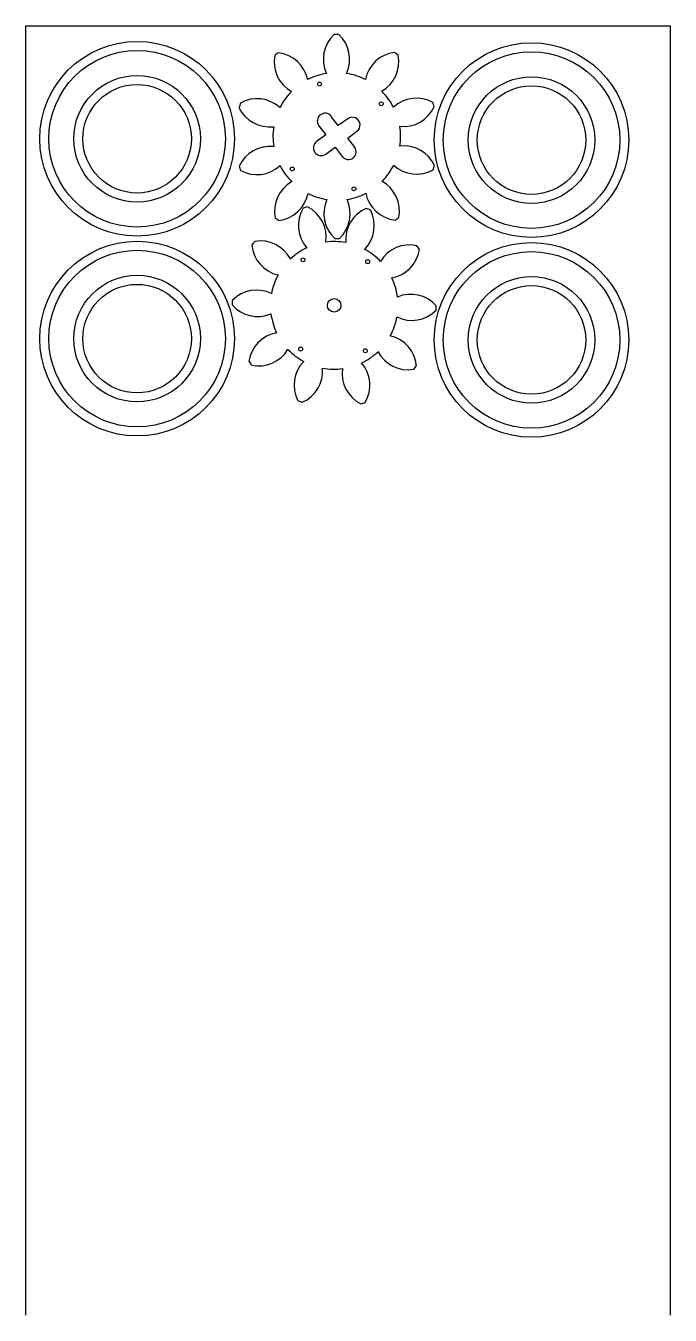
# Model space of a CAD drawing. Header units: millimetres. Extents: x -2919 to -2419, y 371 to 1371.
import ezdxf

# ---------------------------------------------------------------- set-up
doc = ezdxf.new("R2010")
doc.units = ezdxf.units.MM
doc.header["$MEASUREMENT"] = 0
for name, color, linetype, true_color in [('DEFAULT', 178, 'Continuous', 0x000000), ('GEARS', 15, 'Continuous', 0x994c4c), ('Predefinito', 178, 'Continuous', 0x000000)]:
    doc.layers.add(name, color=color, linetype=linetype, true_color=true_color)

msp = doc.modelspace()

# ---------------------------------------------------------------- linework, layer by layer
at = {"color": 7, "linetype": 'Continuous', "true_color": 0xffffff}
for centre, radius, start, end in [((-2661.6, 1345), 26.4, 133.1391, 204.7486), ((-2677.6, 1285.1), 79.1, 88.9204, 91.4575), ((-2694, 1344.9), 26.4, 335.6293, 47.2388), ((-2677.6, 1285.1), 79.1, 124.9204, 127.4575), ((-2726, 1323.8), 26.4, 11.6293, 83.2388), ((-2629.5, 1324.1), 26.4, 97.1391, 168.7486), ((-2677.6, 1285.1), 79.1, 52.9204, 55.4575), ((-2699.8, 1343), 26.4, 169.1391, 240.7486), ((-2655.8, 1343.1), 26.4, 299.6293, 11.2388), ((-2677.6, 1285.1), 49.5, 99.2284, 117.1495), ((-2677.6, 1285.1), 49.5, 63.2284, 81.1495), ((-2677.6, 1285.1), 49.5, 27.2284, 45.1495), ((-2677.6, 1285.1), 79.1, 160.9204, 163.4575), ((-2739.5, 1288), 26.4, 47.6293, 119.2388), ((-2677.6, 1285.1), 49.5, 135.2284, 153.1495), ((-2615.7, 1288.4), 26.4, 61.1391, 132.7486), ((-2677.6, 1285.1), 79.1, 16.9204, 19.4575), ((-2729.6, 1318.9), 26.4, 205.1391, 276.7486), ((-2625.9, 1319.2), 26.4, 263.6293, 335.2388), ((-2677.6, 1285.1), 49.5, 171.2284, 189.1495), ((-2677.6, 1285.1), 49.5, 351.2284, 9.1495), ((-2729.4, 1251), 26.4, 83.6293, 155.2388), ((-2625.6, 1251.4), 26.4, 25.1391, 96.7486), ((-2677.6, 1285.1), 79.1, 196.9204, 199.4575), ((-2739.5, 1281.9), 26.4, 241.1391, 312.7486), ((-2677.6, 1285.1), 49.5, 207.2284, 225.1495), ((-2677.6, 1285.1), 49.5, 315.2284, 333.1495), ((-2615.7, 1282.3), 26.4, 227.6293, 299.2388), ((-2677.6, 1285.1), 79.1, 340.9204, 343.4575), ((-2699.5, 1227.1), 26.4, 119.6293, 191.2388), ((-2655.4, 1227.3), 26.4, 349.1391, 60.7486), ((-2725.8, 1246.1), 26.4, 277.1391, 348.7486), ((-2677.6, 1285.1), 49.5, 243.2284, 261.1495), ((-2677.6, 1285.1), 49.5, 279.2284, 297.1495), ((-2629.2, 1246.4), 26.4, 191.6293, 263.2388), ((-2679.6, 1154.1), 79.1, 105.227, 107.7642), ((-2712.1, 1206.9), 26.4, 351.936, 63.5454), ((-2661.2, 1225.4), 26.4, 155.6293, 227.2388), ((-2693.6, 1225.3), 26.4, 313.1391, 24.7486), ((-2677.6, 1285.1), 79.1, 232.9204, 235.4575), ((-2681, 1216.1), 26.4, 149.4458, 221.0553), ((-2644.3, 1205.1), 26.4, 113.4458, 185.0553), ((-2674.9, 1215.9), 26.4, 315.936, 27.5454), ((-2679.6, 1154.1), 79.1, 69.227, 71.7642), ((-2677.6, 1285.1), 79.1, 304.9204, 307.4575), ((-2679.6, 1154.1), 79.1, 141.227, 143.7642), ((-2717.2, 1203.4), 26.4, 185.4458, 257.0553), ((-2736.9, 1177.7), 26.4, 27.936, 99.5454), ((-2679.6, 1154.1), 49.5, 79.5351, 97.4561), ((-2677.6, 1285.1), 79.1, 268.9204, 271.4575), ((-2621.1, 1174.6), 26.4, 77.4458, 149.0553), ((-2679.6, 1154.1), 79.1, 33.227, 35.7642), ((-2679.6, 1154.1), 49.5, 115.5351, 133.4561), ((-2679.6, 1154.1), 49.5, 43.5351, 61.4561), ((-2639.5, 1201.4), 26.4, 279.936, 351.5454), ((-2679.6, 1154.1), 49.5, 151.5351, 169.4561), ((-2679.6, 1154.1), 49.5, 7.5351, 25.4561), ((-2739.8, 1139.5), 26.4, 63.936, 135.5454), ((-2620.2, 1136.3), 26.4, 41.4458, 113.0553), ((-2679.6, 1154.1), 79.1, 177.227, 179.7642), ((-2739, 1171.9), 26.4, 221.4458, 293.0553), ((-2619.4, 1168.8), 26.4, 243.936, 315.5454), ((-2679.6, 1154.1), 79.1, 357.227, 359.7642), ((-2679.6, 1154.1), 49.5, 187.5351, 205.4561), ((-2679.6, 1154.1), 49.5, 331.5351, 349.4561), ((-2719.7, 1106.9), 26.4, 99.936, 171.5454), ((-2642, 1104.8), 26.4, 5.4458, 77.0553), ((-2738.1, 1133.6), 26.4, 257.4458, 329.0553), ((-2679.6, 1154.1), 49.5, 223.5351, 241.4561), ((-2679.6, 1154.1), 79.1, 213.227, 215.7642), ((-2684.3, 1092.3), 26.4, 135.936, 207.5454), ((-2679.6, 1154.1), 49.5, 295.5351, 313.4561), ((-2622.3, 1130.6), 26.4, 207.936, 279.5454), ((-2714.9, 1103.2), 26.4, 293.4458, 5.0553), ((-2679.6, 1154.1), 49.5, 259.5351, 277.4561), ((-2647.1, 1101.4), 26.4, 171.936, 243.5454), ((-2678.2, 1092.2), 26.4, 329.4458, 41.0553), ((-2679.6, 1154.1), 79.1, 321.227, 323.7642), ((-2679.6, 1154.1), 79.1, 249.227, 251.7642), ((-2679.6, 1154.1), 79.1, 285.227, 287.7642)]:
    msp.add_arc(centre, radius, start, end, dxfattribs=at)
at = {"layer": 'DEFAULT'}
for p, q in [((-2676.4, 1293.5), (-2681.9, 1300.7)), ((-2691.5, 1293.4), (-2686.1, 1286.4)), ((-2669, 1298.8), (-2676.4, 1293.5)), ((-2686.1, 1286.4), (-2693.3, 1281.1)), ((-2669.1, 1283.9), (-2662, 1289.1)), ((-2663.7, 1276.8), (-2669.1, 1283.9)), ((-2686.2, 1271.4), (-2678.8, 1276.8)), ((-2678.8, 1276.8), (-2673.3, 1269.6))]:
    msp.add_line(p, q, dxfattribs=at)
for centre, radius in [((-2832.5, 1283.3), 75.5), ((-2526.5, 1282.3), 75.5), ((-2832.5, 1283.3), 49.1), ((-2526.5, 1282.3), 49.1), ((-2832.5, 1128.3), 75.5), ((-2526.5, 1127.3), 75.5), ((-2832.5, 1128.3), 49.1), ((-2526.5, 1127.3), 49.1)]:
    msp.add_circle(centre, radius, dxfattribs=at)
for centre, start, end in [((-2686.7, 1297.1), 37.3372, 217.3372), ((-2665.5, 1294), 306.1324, 126.1324), ((-2689.7, 1276.3), 126.1324, 306.1324), ((-2668.5, 1273.2), 217.3372, 37.3372)]:
    msp.add_arc(centre, 6, start, end, dxfattribs=at)
at = {"layer": 'GEARS'}
for p, q in [((-2918.9, 370.9), (-2918.9, 1370.9)), ((-2918.9, 1370.9), (-2418.9, 1370.9)), ((-2418.9, 1370.9), (-2418.9, 370.9))]:
    msp.add_line(p, q, dxfattribs=at)
at = {"layer": 'Predefinito'}
for centre, radius in [((-2832.5, 1283.3), 68.5), ((-2526.5, 1282.3), 68.5), ((-2832.5, 1283.3), 42.1), ((-2691, 1325.7), 1.5), ((-2526.5, 1282.3), 42.1), ((-2643.1, 1310.4), 1.5), ((-2712.1, 1259.9), 1.5), ((-2664.3, 1244.5), 1.5), ((-2832.5, 1128.3), 68.5), ((-2703.8, 1189.4), 1.5), ((-2526.5, 1127.3), 68.5), ((-2653.6, 1188), 1.5), ((-2832.5, 1128.3), 42.1), ((-2526.5, 1127.3), 42.1), ((-2679.6, 1154.1), 5.25), ((-2705.6, 1120.2), 1.5), ((-2655.4, 1118.9), 1.5)]:
    msp.add_circle(centre, radius, dxfattribs=at)

doc.saveas('drawing.dxf')
